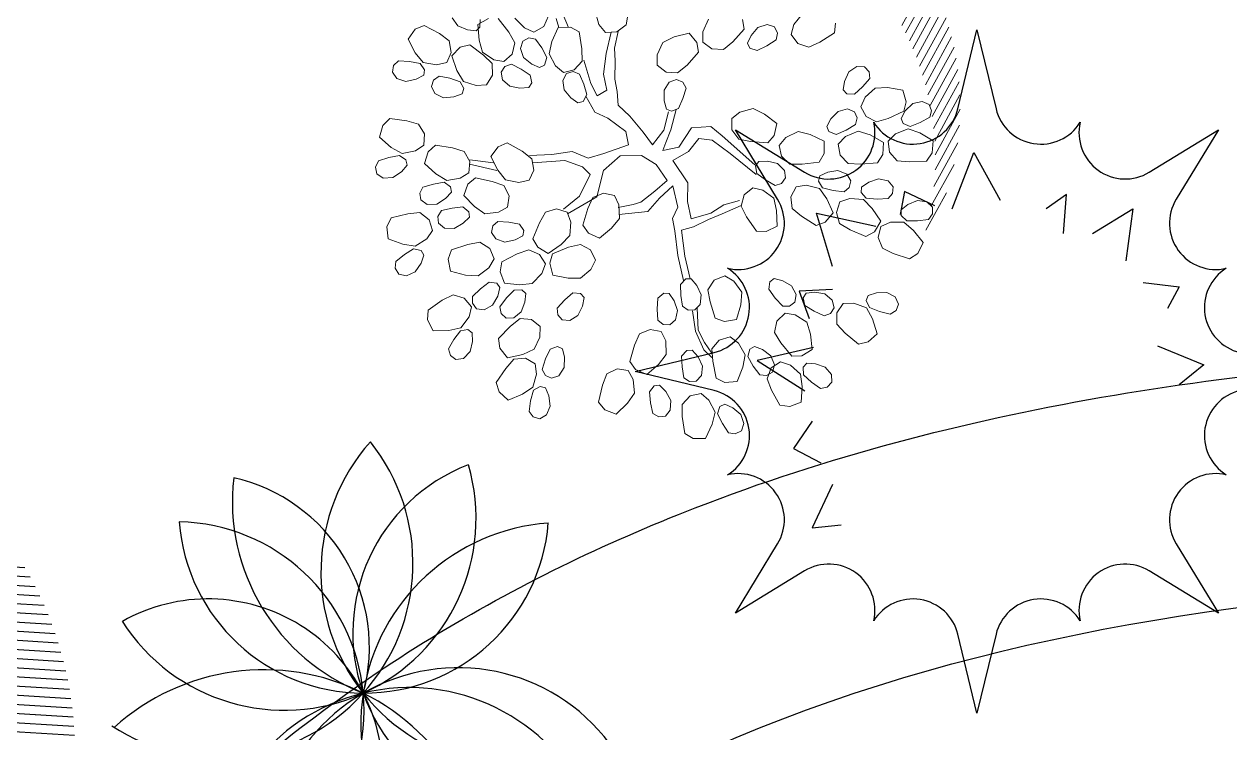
# Model space of a CAD drawing. Extents: x -809667 to 586099, y 3084146 to 3634412.
# Drawn here: x 381893.651 to 381896.818, y 3085675.904 to 3085677.766 of the extents above; entities that cross this region are included whole.
import ezdxf

# ---------------------------------------------------------------- set-up
doc = ezdxf.new("R2010")
doc.units = 0
doc.header["$LTSCALE"] = 0.5
doc.layers.get('0').update_dxf_attribs({"linetype": 'CONTINUOUS'})
for name, color, linetype in [('zy-1', 3, 'CONTINUOUS'), ('树', 3, 'CONTINUOUS'), ('树木', 94, 'CONTINUOUS'), ('灌木', 3, 'CONTINUOUS'), ('设计图层', 7, 'CONTINUOUS'), ('道路', 4, 'CONTINUOUS')]:
    doc.layers.add(name, color=color, linetype=linetype)
doc.layers.add('紫薇', color=6, linetype='CONTINUOUS', lineweight=20)

# ---------------------------------------------------------------- blocks, each defined once
blk = doc.blocks.new('A$C46A015EA')
at = {"layer": '树', "color": 0, "linetype": 'Continuous'}
for centre, radius, start, end in [((1.328, 4.096), 1.969, 227.5644, 31.3305), ((0.798, 3.475), 1.995, 251.8163, 53.749), ((3.771, 4.188), 2.005, 153.4396, 313.5861), ((4.101, 3.626), 1.85, 126.1691, 303.0486), ((2.09, 4.411), 1.899, 199.3601, 10.491), ((4.644, 2.796), 2.077, 109.3184, 262.8778), ((0.796, 2.582), 1.783, 359.791, 92.4715), ((2.814, 4.682), 2.119, 188.6399, 263.6226), ((0.762, 1.899), 1.939, 297.0245, 103.8489), ((1.257, 1.36), 1.796, 310.7789, 134.4149), ((3.957, 1.204), 1.944, 51.9802, 218.2571), ((3.546, 0.815), 2.009, 38.8778, 198.6816), ((2.13, 0.326), 2.294, 10.2667, 147.1518)]:
    blk.add_arc(centre, radius, start, end, dxfattribs=at)
blk = doc.blocks.new('紫薇')
at = {"color": 0}
for p, q in [((-76.8, 470.4), (-70.2, 482.3)), ((-70.2, 482.3), (-58.6, 485.6)), ((-58.6, 485.6), (-47.3, 481.3)), ((-47.3, 481.3), (-39.7, 463.3)), ((-21.4, 461), (-5.1, 483.2)), ((-5.1, 483.2), (16.1, 479.2)), ((16.1, 479.2), (29.3, 467.9)), ((-191, 425.6), (-183.9, 452.2)), ((-183.9, 452.2), (-162.6, 456.2)), ((-162.6, 456.2), (-146.2, 450.4)), ((-146.2, 450.4), (-136.4, 421.5)), ((-74.5, 453.4), (-76.8, 470.4)), ((-62.9, 439.1), (-74.5, 453.4)), ((-39.7, 463.3), (-34.4, 444.7)), ((-30.7, 440.8), (-21.4, 461)), ((29.3, 467.9), (28, 437.4)), ((97.2, 444.8), (101.2, 461.5)), ((101.2, 461.5), (111.7, 470.2)), ((111.7, 470.2), (123.7, 469.1)), ((123.7, 469.1), (132.7, 461)), ((132.7, 461), (133.3, 441.5)), ((-244.2, 427.9), (-234.5, 435.2)), ((-234.5, 435.2), (-222.4, 435.2)), ((-222.4, 435.2), (-208.9, 421.2)), ((-50.3, 430.2), (-62.9, 439.1)), ((-41, 432.8), (-50.3, 430.2)), ((-34.4, 444.7), (-41, 432.8)), ((-24.1, 417.5), (-30.7, 440.8)), ((28, 437.4), (24, 416.1)), ((102.9, 427.3), (97.2, 444.8)), ((133.3, 441.5), (131.5, 422.2)), ((133.5, 417.2), (149.5, 432.7)), ((149.5, 432.7), (172.7, 447.5)), ((172.7, 447.5), (191, 436.1)), ((191, 436.1), (199.3, 420.8)), ((-246, 414.4), (-244.2, 427.9)), ((-237.8, 399.4), (-246, 414.4)), ((-208.9, 421.2), (-197.2, 405.8)), ((-192.4, 403.4), (-191, 425.6)), ((-136.4, 421.5), (-132.4, 400.2)), ((-12.5, 403.2), (-24.1, 417.5)), ((24, 416.1), (7.4, 403.9)), ((34.5, 399.6), (45.2, 408)), ((45.2, 408), (57.2, 406.6)), ((57.2, 406.6), (65.9, 398.2)), ((111.4, 414.4), (102.9, 427.3)), ((121, 413.5), (111.4, 414.4)), ((131.5, 422.2), (121, 413.5)), ((131.3, 393.1), (133.5, 417.2)), ((199.3, 420.8), (187, 392.8)), ((-221.8, 390.3), (-237.8, 399.4)), ((-206.8, 386.5), (-221.8, 390.3)), ((-199.1, 392.3), (-206.8, 386.5)), ((-197.2, 405.8), (-199.1, 392.3)), ((-177.8, 384.1), (-192.4, 403.4)), ((-132.4, 400.2), (-143.5, 382.8)), ((-105.3, 369.5), (-91, 393)), ((-91, 393), (-69.5, 390.8)), ((-69.5, 390.8), (-55.3, 380.7)), ((-14.5, 381.6), (-3.3, 389.5)), ((7.4, 403.9), (-12.5, 403.2)), ((-3.3, 389.5), (8.6, 387.4)), ((8.6, 387.4), (16.8, 378.5)), ((30, 383.1), (34.5, 399.6)), ((65.9, 398.2), (66, 378.7)), ((136.9, 375.6), (131.3, 393.1)), ((187, 392.8), (175.6, 374.5)), ((254.3, 374.8), (264, 388.8)), ((264, 388.8), (276.9, 393.2)), ((276.9, 393.2), (287.8, 387.8)), ((287.8, 387.8), (293.2, 377)), ((-339.3, 358.8), (-320.9, 370.1)), ((-320.9, 370.1), (-303.5, 370.7)), ((-303.5, 370.7), (-283.9, 347.2)), ((-161.8, 375), (-177.8, 384.1)), ((-173.4, 354.8), (-167.8, 367.2)), ((-167.8, 367.2), (-156.5, 371.5)), ((-143.5, 382.8), (-161.8, 375)), ((-156.5, 371.5), (-144.9, 368.2)), ((-144.9, 368.2), (-135.8, 350.9)), ((-112.8, 348.5), (-105.3, 369.5)), ((-55.3, 380.7), (-54, 350.1)), ((-19.8, 365.4), (-14.5, 381.6)), ((-15.6, 347.5), (-19.8, 365.4)), ((16.8, 378.5), (15.9, 359.1)), ((35.2, 365.4), (30, 383.1)), ((43.3, 352.3), (35.2, 365.4)), ((66, 378.7), (63.7, 359.5)), ((65.5, 354.4), (81.9, 369.5)), ((81.9, 369.5), (105.5, 383.7)), ((105.5, 383.7), (123.5, 371.7)), ((123.5, 371.7), (131.4, 356.2)), ((155.7, 369), (136.9, 375.6)), ((175.6, 374.5), (155.7, 369)), ((253.2, 356.4), (254.3, 374.8)), ((293.2, 377), (286.7, 358.6)), ((-336.4, 331.4), (-339.3, 358.8)), ((-283.9, 347.2), (-272.6, 328.8)), ((-266.9, 338.9), (-246.8, 347)), ((-246.8, 347), (-229.6, 344.6)), ((-229.6, 344.6), (-214.3, 318.1)), ((-169.6, 338.1), (-173.4, 354.8)), ((-135.8, 350.9), (-128.9, 332.9)), ((-104.3, 325.9), (-112.8, 348.5)), ((-54, 350.1), (-56.2, 328.6)), ((-8.2, 333.9), (-15.6, 347.5)), ((15.9, 359.1), (12.5, 340)), ((52.9, 351.1), (43.3, 352.3)), ((63.7, 359.5), (52.9, 351.1)), ((62.6, 330.5), (65.5, 354.4)), ((131.4, 356.2), (118.3, 328.6)), ((256.5, 341.3), (253.2, 356.4)), ((286.7, 358.6), (278.1, 341.3)), ((278.1, 335.9), (298.6, 344.6)), ((298.6, 344.6), (325.6, 350)), ((325.6, 350), (338.6, 332.8)), ((-386.7, 314.3), (-380.4, 324.6)), ((-380.4, 324.6), (-369.1, 329)), ((-369.1, 329), (-351.4, 320.9)), ((-329.6, 310.2), (-336.4, 331.4)), ((-272.6, 328.8), (-276.6, 308.6)), ((-268.6, 311.4), (-266.9, 338.9)), ((-202, 308.6), (-198.5, 321.8)), ((-198.5, 321.8), (-188, 327.9)), ((-188, 327.9), (-176, 326.4)), ((-176, 326.4), (-164.3, 310.9)), ((-156.9, 324.8), (-169.6, 338.1)), ((-143.5, 317), (-156.9, 324.8)), ((-128.9, 332.9), (-134.5, 320.4)), ((-91.5, 312.7), (-104.3, 325.9)), ((-56.2, 328.6), (-71.7, 315)), ((1.3, 332.2), (-8.2, 333.9)), ((12.5, 340), (1.3, 332.2)), ((7.1, 320), (31.4, 332.9)), ((31.4, 332.9), (48.8, 320)), ((67.7, 312.8), (62.6, 330.5)), ((118.3, 328.6), (106.4, 310.5)), ((208.1, 318.7), (219.7, 331.2)), ((219.7, 331.2), (233.1, 333.7)), ((233.1, 333.7), (243, 326.8)), ((243, 326.8), (246.9, 315.4)), ((265.1, 337), (256.5, 341.3)), ((278.1, 341.3), (265.1, 337)), ((267.3, 314.3), (278.1, 335.9)), ((338.6, 332.8), (340.8, 315.5)), ((-383.6, 301), (-386.7, 314.3)), ((-370.5, 290.1), (-383.6, 301)), ((-351.4, 320.9), (-335, 310.7)), ((-335, 310.7), (-331.9, 297.4)), ((-309.1, 297.5), (-329.6, 310.2)), ((-276.6, 308.6), (-290.9, 294.7)), ((-265.6, 289.4), (-268.6, 311.4)), ((-214.3, 318.1), (-206.2, 298.1)), ((-195.6, 292.8), (-202, 308.6)), ((-164.3, 310.9), (-154.6, 294.1)), ((-148.4, 281.7), (-138, 307.2)), ((-134.5, 320.4), (-143.5, 317)), ((-138, 307.2), (-116.5, 308.5)), ((-116.5, 308.5), (-100.8, 300.8)), ((-100.8, 300.8), (-94.7, 270.8)), ((-71.7, 315), (-91.5, 312.7)), ((-68.5, 285.8), (-58.6, 299.7)), ((-58.6, 299.7), (-45.6, 303.9)), ((-45.6, 303.9), (-34.9, 298.4)), ((-14.3, 282.1), (-10.1, 305.9)), ((-10.1, 305.9), (7.1, 320)), ((55.8, 304.1), (41.2, 277.2)), ((48.8, 320), (55.8, 304.1)), ((57.6, 263.9), (81.7, 307.4)), ((86.3, 305.7), (67.7, 312.8)), ((72.1, 266.3), (89, 305)), ((106.4, 310.5), (86.3, 305.7)), ((204.4, 300.6), (208.1, 318.7)), ((205.5, 285.2), (204.4, 300.6)), ((246.9, 315.4), (237.9, 298.1)), ((266.3, 295.9), (267.3, 314.3)), ((340.8, 315.5), (319.2, 293.8)), ((-352.3, 287.3), (-370.5, 290.1)), ((-336.9, 289.2), (-352.3, 287.3)), ((-331.9, 297.4), (-336.9, 289.2)), ((-323.6, 274.2), (-315.6, 283.2)), ((-315.6, 283.2), (-303.8, 285.6)), ((-290.9, 294.7), (-309.1, 297.5)), ((-303.8, 285.6), (-287.7, 274.6)), ((-247.5, 273.4), (-265.6, 289.4)), ((-213.6, 278.8), (-230, 267.6)), ((-206.2, 298.1), (-213.6, 278.8)), ((-180.9, 281.8), (-195.6, 292.8)), ((-166.5, 276.1), (-180.9, 281.8)), ((-158.1, 280.9), (-166.5, 276.1)), ((-154.6, 294.1), (-158.1, 280.9)), ((-152.5, 259.8), (-148.4, 281.7)), ((-69.8, 267.4), (-68.5, 285.8)), ((-29.6, 287.6), (-36.2, 269.2)), ((-34.9, 298.4), (-29.6, 287.6)), ((-10.1, 264.1), (-14.3, 282.1)), ((213.5, 279.7), (205.5, 285.2)), ((226.9, 282.2), (213.5, 279.7)), ((226.1, 276.8), (247.7, 282.5)), ((237.9, 298.1), (226.9, 282.2)), ((247.7, 282.5), (275.2, 284.1)), ((281.4, 283), (266.3, 295.9)), ((275.2, 284.1), (285.6, 265.2)), ((301.9, 280.8), (281.4, 283)), ((319.2, 293.8), (301.9, 280.8)), ((-322.8, 260.5), (-323.6, 274.2)), ((-311.7, 247.5), (-322.8, 260.5)), ((-287.7, 274.6), (-273.2, 261.8)), ((-273.2, 261.8), (-272.4, 248.1)), ((-230, 267.6), (-247.5, 273.4)), ((-140.4, 238.8), (-152.5, 259.8)), ((-94.7, 270.8), (-93.4, 249.2)), ((-66.7, 252.3), (-69.8, 267.4)), ((-36.2, 269.2), (-45.1, 252)), ((8.1, 256), (-10.1, 264.1)), ((28.4, 259.8), (8.1, 256)), ((41.2, 277.2), (28.4, 259.8)), ((37.1, 253.9), (57.7, 262.3)), ((57.7, 262.3), (84.7, 267.5)), ((84.7, 267.5), (97.5, 250)), ((208.8, 238.9), (212.4, 256.9)), ((212.4, 256.9), (226.1, 276.8)), ((285.6, 265.2), (285.3, 247.7)), ((312.1, 244.3), (323.7, 258.6)), ((323.7, 258.6), (339.8, 264.3)), ((-294.2, 241.7), (-311.7, 247.5)), ((-278.8, 240.9), (-294.2, 241.7)), ((-272.4, 248.1), (-278.8, 240.9)), ((-125.7, 227.8), (-140.4, 238.8)), ((-93.4, 249.2), (-106.5, 233.3)), ((-93.4, 232.5), (-76.5, 236.6)), ((-76.5, 236.6), (-52.5, 217.6)), ((-58.1, 247.8), (-66.7, 252.3)), ((-45.1, 252), (-58.1, 247.8)), ((26, 232.4), (37.1, 253.9)), ((97.5, 250), (99.5, 232.7)), ((221.9, 223.9), (208.8, 238.9)), ((285.3, 247.7), (260.9, 229.4)), ((305.9, 230.1), (312.1, 244.3)), ((-234.4, 214.4), (-229.5, 227.1)), ((-229.6, 197.9), (-234.4, 214.4)), ((-229.5, 227.1), (-218.5, 232.1)), ((-218.5, 232.1), (-206.7, 229.5)), ((-206.7, 229.5), (-196.6, 212.8)), ((-161.3, 196.3), (-148.4, 220.6)), ((-148.4, 220.6), (-126.8, 219.8)), ((-126.8, 219.8), (-112, 210.5)), ((-106.5, 233.3), (-125.7, 227.8)), ((-109.1, 217.7), (-93.4, 232.5)), ((-100.6, 191.5), (-109.1, 217.7)), ((-52.5, 217.6), (-37.7, 202)), ((24.8, 214), (26, 232.4)), ((39.8, 200.9), (24.8, 214)), ((99.5, 232.7), (77.7, 211.3)), ((241.9, 218.9), (221.9, 223.9)), ((239.6, 197.9), (247.9, 214.3)), ((260.9, 229.4), (241.9, 218.9)), ((247.9, 214.3), (266.4, 229.8)), ((266.4, 229.8), (288.7, 229.6)), ((288.7, 229.6), (315.6, 223.8)), ((310.3, 221.6), (305.9, 230.1)), ((323.4, 217.5), (310.3, 221.6)), ((315.6, 223.8), (320.6, 202.8)), ((-416.7, 181.7), (-403.6, 198.9)), ((-403.6, 198.9), (-387.6, 205.8)), ((-387.6, 205.8), (-360.8, 190.9)), ((-216, 185.5), (-229.6, 197.9)), ((-196.6, 212.8), (-188.6, 195.2)), ((-188.6, 195.2), (-193.5, 182.4)), ((-167.5, 174.9), (-161.3, 196.3)), ((-112, 210.5), (-108.9, 180.1)), ((-37.7, 202), (-37.5, 181.3)), ((60.3, 198.5), (39.8, 200.9)), ((40.7, 143.1), (52.7, 198.7)), ((67.2, 201.1), (57.6, 162.4)), ((77.7, 211.3), (60.3, 198.5)), ((186.5, 183.7), (194.8, 200.1)), ((194.8, 200.1), (209.3, 209.1)), ((209.3, 209.1), (222.9, 207.9)), ((222.9, 207.9), (230.7, 198.7)), ((230.7, 198.7), (231.3, 186.6)), ((248.3, 180), (239.6, 197.9)), ((-404, 157.2), (-416.7, 181.7)), ((-360.8, 190.9), (-343.6, 177.9)), ((-343.6, 177.9), (-340, 157.6)), ((-202.3, 178.5), (-216, 185.5)), ((-193.5, 182.4), (-202.3, 178.5)), ((-157.6, 152.9), (-167.5, 174.9)), ((-108.9, 180.1), (-109.8, 158.5)), ((-89.7, 172.1), (-100.6, 191.5)), ((-67, 163.8), (-89.7, 172.1)), ((-37.5, 181.3), (-48.6, 164.8)), ((183.4, 168.5), (186.5, 183.7)), ((218.1, 172.4), (203.3, 159.9)), ((231.3, 186.6), (218.1, 172.4)), ((266.3, 169.8), (248.3, 180)), ((287.3, 174.9), (266.3, 169.8)), ((315.7, 186.1), (287.3, 174.9)), ((-390.1, 139.9), (-404, 157.2)), ((-340, 157.6), (-348.3, 139.4)), ((-144, 140.4), (-157.6, 152.9)), ((-109.8, 158.5), (-124.4, 144)), ((-48.6, 164.8), (-67, 163.8)), ((-36.7, 106.9), (-51.2, 164.9)), ((-41.5, 169.7), (-27, 135.9)), ((57.6, 162.4), (52.7, 126.2)), ((189.7, 161.1), (183.4, 168.5)), ((203.3, 159.9), (189.7, 161.1)), ((211.7, 140), (221.6, 151.8)), ((221.6, 151.8), (236.8, 162.3)), ((236.8, 162.3), (253.8, 163.3)), ((253.8, 163.3), (265.2, 155.7)), ((265.2, 155.7), (267.6, 143.9)), ((286.8, 146.4), (308.2, 157.6)), ((-366.3, 135.4), (-390.1, 139.9)), ((-348.3, 139.4), (-366.3, 135.4)), ((-350.4, 126.5), (-334, 132.4)), ((-334, 132.4), (-308.2, 116.1)), ((-124.4, 144), (-144, 140.4)), ((-108.8, 122.6), (-94.6, 139)), ((-94.6, 139), (-78.2, 144.7)), ((-78.2, 144.7), (-52.5, 128.2)), ((-27, 135.9), (4.4, 106.9)), ((21.3, 116.5), (40.7, 143.1)), ((213.6, 130.5), (211.7, 140)), ((225, 122.9), (213.6, 130.5)), ((262.4, 133), (244, 126.8)), ((267.6, 143.9), (262.4, 133)), ((275.1, 132.1), (286.8, 146.4)), ((279.8, 112.7), (275.1, 132.1)), ((-444.8, 98.9), (-442.6, 110.8)), ((-442.6, 110.8), (-433.7, 119)), ((-433.7, 119), (-414.3, 117.8)), ((-414.3, 117.8), (-395.3, 114.2)), ((-395.3, 114.2), (-387.5, 103)), ((-364.4, 110.1), (-350.4, 126.5)), ((-353.2, 84.9), (-364.4, 110.1)), ((-308.2, 116.1), (-291.7, 102.1)), ((-97.7, 97.4), (-108.8, 122.6)), ((-52.5, 128.2), (-36.1, 114.1)), ((-36.1, 114.1), (-33.9, 93.6)), ((4.4, 106.9), (21.3, 116.5)), ((52.7, 126.2), (33.4, 102.1)), ((144.6, 102.1), (161.5, 109.3)), ((161.5, 109.3), (178.4, 106.9)), ((191.6, 102), (206.7, 112.4)), ((206.7, 112.4), (230.4, 117.2)), ((244, 126.8), (225, 122.9)), ((230.4, 117.2), (249.9, 106.4)), ((295.2, 99), (279.8, 112.7)), ((-437.1, 87.7), (-444.8, 98.9)), ((-420.9, 82.2), (-437.1, 87.7)), ((-403, 86.2), (-420.9, 82.2)), ((-389.3, 93.5), (-403, 86.2)), ((-387.5, 103), (-389.3, 93.5)), ((-291.7, 102.1), (-289.3, 81.6)), ((-84.9, 79.2), (-97.7, 97.4)), ((-33.9, 93.6), (-43.3, 76)), ((4.4, 82.7), (-36.7, 106.9)), ((33.4, 102.1), (33.4, 73.1)), ((132.5, 92.4), (144.6, 102.1)), ((132.5, 82.7), (132.5, 92.4)), ((178.4, 106.9), (188.1, 97.2)), ((188.1, 97.2), (188.1, 85.1)), ((190.7, 82.1), (191.6, 102)), ((249.9, 106.4), (270.8, 88.4)), ((270.8, 88.4), (265.1, 67.5)), ((287.2, 87.6), (270.3, 87.6)), ((-496.5, 62.5), (-484, 74.7)), ((-484, 74.7), (-453.7, 70.5)), ((-453.7, 70.5), (-432.9, 64.6)), ((-432.9, 64.6), (-422.2, 46.9)), ((-340.2, 66.8), (-353.2, 84.9)), ((-316.8, 61), (-340.2, 66.8)), ((-289.3, 81.6), (-298.6, 64)), ((-87.5, 27.2), (-77.8, 77.9)), ((-61.5, 73.2), (-84.9, 79.2)), ((-65.7, 75.5), (-68.1, 48.9)), ((-43.3, 76), (-61.5, 73.2)), ((21.3, 46.5), (4.4, 82.7)), ((33.4, 73.1), (35.8, 27.2)), ((91.4, 48.9), (108.3, 68.2)), ((108.3, 68.2), (139.8, 75.5)), ((142.2, 73.1), (132.5, 82.7)), ((161.5, 73.1), (142.2, 73.1)), ((180.8, 75.5), (161.5, 73.1)), ((188.1, 85.1), (180.8, 75.5)), ((201.6, 64.6), (190.7, 82.1)), ((222.5, 58.9), (201.6, 64.6)), ((265.1, 67.5), (252.8, 55.2)), ((265.4, 70.7), (306.5, 75.5)), ((-502.4, 41.7), (-496.5, 62.5)), ((-422.2, 46.9), (-423.5, 27)), ((-397.8, 40.7), (-388.5, 48.4)), ((-388.5, 48.4), (-369.1, 46.1)), ((-369.1, 46.1), (-350.3, 41.4)), ((-298.6, 64), (-316.8, 61)), ((-291.5, 46.1), (-287.4, 57.4)), ((-285.7, 33.7), (-291.5, 46.1)), ((-287.4, 57.4), (-277.3, 64)), ((-277.3, 64), (-258.3, 59.7)), ((-258.3, 59.7), (-240.1, 53.1)), ((-240.1, 53.1), (-234.3, 40.7)), ((-68.1, 48.9), (-68.1, 34.4)), ((11.6, 10.3), (21.3, 46.5)), ((60, 24.8), (91.4, 48.9)), ((159.1, 61), (134.9, 56.2)), ((134.9, 56.2), (139.8, 36.8)), ((202.6, 61), (159.1, 61)), ((252.8, 55.2), (222.5, 58.9)), ((-481.8, 23.5), (-502.4, 41.7)), ((-462.5, 12.3), (-481.8, 23.5)), ((-423.5, 27), (-438.8, 16.8)), ((-400.7, 29), (-397.8, 40.7)), ((-393.6, 17.3), (-400.7, 29)), ((-350.3, 41.4), (-343.3, 29.7)), ((-343.3, 29.7), (-345.6, 20.4)), ((-270.7, 25.6), (-285.7, 33.7)), ((-252.3, 26.7), (-270.7, 25.6)), ((-237.6, 31.6), (-252.3, 26.7)), ((-234.3, 40.7), (-237.6, 31.6)), ((-70.5, 0.6), (-87.5, 27.2)), ((-68.1, 34.4), (-56, 5.4)), ((35.8, 27.2), (60, 24.8)), ((108.3, 24.8), (84.2, 10.3)), ((132.5, 19.9), (108.3, 24.8)), ((139.8, 36.8), (168.8, 34.4)), ((168.8, 34.4), (202.6, 19.9)), ((-504.4, -0.4), (-485.8, 5.5)), ((-485.8, 5.5), (-466.8, 9.1)), ((-466.8, 9.1), (-455.5, 1.4)), ((-438.8, 16.8), (-462.5, 12.3)), ((-455.5, 1.4), (-453.8, -8.1)), ((-377.8, 10.9), (-393.6, 17.3)), ((-359.6, 13.9), (-377.8, 10.9)), ((-350.9, 0.6), (-367.8, -9.1)), ((-345.6, 20.4), (-359.6, 13.9)), ((-314.7, 5.4), (-350.9, 0.6)), ((-338.8, -4.2), (-314.7, 0.6)), ((-278.4, 0.6), (-314.7, 5.4)), ((-314.7, 0.6), (-276, -9.1)), ((-278.4, -4.1), (-275.5, 7.6)), ((-275.5, 7.6), (-266.1, 15.2)), ((-266.1, 15.2), (-246.7, 12.7)), ((-246.7, 12.7), (-228, 8)), ((-228, 8), (-221, -3.8)), ((-222.8, 0.6), (-176.9, -1.8)), ((-56, -28.4), (-70.5, 0.6)), ((-56, 5.4), (-43.9, -21.1)), ((-11.6, -10.3), (11.6, 10.3)), ((84.2, 10.3), (50.3, -4.2)), ((154.3, 17.5), (132.5, 19.9)), ((185.7, 7.9), (154.3, 17.5)), ((207.4, 3), (185.7, 7.9)), ((202.6, 19.9), (236.4, 0.6)), ((234, -11.5), (207.4, 3)), ((234, -9.1), (238.9, 10.3)), ((238.9, 10.3), (255.8, 17.5)), ((255.8, 17.5), (279.9, 17.5)), ((-509.7, -11.2), (-504.4, -0.4)), ((-507.5, -23.1), (-509.7, -11.2)), ((-463.9, -19.9), (-479.2, -30.1)), ((-453.8, -8.1), (-463.9, -19.9)), ((-421.5, -40.4), (-416.8, -19.3)), ((-416.8, -19.3), (-405, -6.5)), ((-405, -6.5), (-374.5, -8.9)), ((-374.5, -8.9), (-353.4, -13.7)), ((-360.6, -11.5), (-338.8, -4.2)), ((-353.4, -13.7), (-341.8, -30.7)), ((-271.5, -15.9), (-278.4, -4.1)), ((-255.7, -22.4), (-271.5, -15.9)), ((-237.5, -19.5), (-255.7, -22.4)), ((-223.4, -13.2), (-237.5, -19.5)), ((-221, -3.8), (-223.4, -13.2)), ((-181.7, -13.9), (-222.8, -11.5)), ((-135.8, -21.1), (-181.7, -13.9)), ((-176.9, -1.8), (-133.4, -9.1)), ((-135.8, -42.9), (-135.8, -21.1)), ((-133.4, -9.1), (-111.6, -11.5)), ((-111.6, -11.5), (-94.7, -26)), ((-43.9, -21.1), (-11.6, -10.3)), ((50.3, -4.2), (23.7, -13.9)), ((23.7, -13.9), (43.1, -40.5)), ((241.3, -28.4), (234, -9.1)), ((-496.2, -30.8), (-507.5, -23.1)), ((-479.2, -30.1), (-496.2, -30.8)), ((-399.9, -57.5), (-421.5, -40.4)), ((-341.8, -30.7), (-341.9, -50.6)), ((-313, -48.7), (-302.7, -34.6)), ((-302.7, -34.6), (-272.1, -33.8)), ((-272.1, -33.8), (-250.7, -36.3)), ((-250.7, -36.3), (-237.3, -51.9)), ((-94.7, -26), (-56, -28.4)), ((-12.5, -40.5), (-58.4, -55)), ((-5.3, -71.9), (-12.5, -40.5)), ((9.2, -28.4), (6.8, -57.4)), ((21.3, -38), (9.2, -28.4)), ((40.7, -52.5), (21.3, -38)), ((43.1, -40.5), (72.1, -57.4)), ((260.6, -38), (241.3, -28.4)), ((-380, -67.5), (-399.9, -57.5)), ((-356.5, -61.7), (-380, -67.5)), ((-341.9, -50.6), (-356.5, -61.7)), ((-315.5, -70.1), (-313, -48.7)), ((-237.3, -51.9), (-235.2, -71.8)), ((-131, -71.9), (-135.8, -42.9)), ((-121.3, -42.9), (-121.3, -79.1)), ((-89.9, -45.3), (-121.3, -42.9)), ((-58.4, -55), (-89.9, -45.3)), ((6.8, -57.4), (33.4, -88.8)), ((72.1, -71.9), (40.7, -52.5)), ((71.7, -62.6), (77.9, -55.2)), ((72.9, -76.2), (71.7, -62.6)), ((77.9, -55.2), (93.4, -55.6)), ((93.4, -55.6), (111, -60.9)), ((111, -60.9), (122.4, -73.6)), ((141.1, -73), (157.2, -61.4)), ((157.2, -61.4), (174.8, -66.7)), ((-425.8, -93.7), (-421.1, -82.6)), ((-421.1, -82.6), (-402.9, -75.6)), ((-402.9, -75.6), (-384.1, -71)), ((-384.1, -71), (-372.4, -78)), ((-372.4, -78), (-370.1, -87.4)), ((-292.2, -84.8), (-315.5, -70.1)), ((-271.3, -92.6), (-292.2, -84.8)), ((-248.6, -84.4), (-271.3, -92.6)), ((-235.2, -71.8), (-248.6, -84.4)), ((-128.5, -98.4), (-131, -71.9)), ((-121.3, -79.1), (-114, -105.7)), ((11.6, -96), (-5.3, -71.9)), ((87.7, -88.7), (72.9, -76.2)), ((122.4, -73.6), (123.6, -87.2)), ((134.2, -92.5), (141.1, -73)), ((174.8, -66.7), (193.3, -82.2)), ((193.3, -82.2), (197, -104.2)), ((-490, -117.5), (-482.8, -101.7)), ((-482.8, -101.7), (-453, -94.6)), ((-453, -94.6), (-431.5, -92.7)), ((-431.5, -92.7), (-415.2, -105.3)), ((-422.9, -105.4), (-425.8, -93.7)), ((-411.2, -112.5), (-422.9, -105.4)), ((-415.2, -105.3), (-409.1, -124.3)), ((-379.5, -99.7), (-394.2, -110.8)), ((-370.1, -87.4), (-379.5, -99.7)), ((-123.7, -134.7), (-128.5, -98.4)), ((-114, -105.7), (-114, -134.7)), ((2, -117.8), (11.6, -96)), ((33.4, -88.8), (26.1, -122.6)), ((104.1, -99.2), (87.7, -88.7)), ((115.8, -96.5), (104.1, -99.2)), ((123.6, -87.2), (115.8, -96.5)), ((142.8, -112.3), (134.2, -92.5)), ((197, -104.2), (196, -131.7)), ((-488.1, -139.1), (-490, -117.5)), ((-409.1, -124.3), (-419.7, -139.3)), ((-394.2, -110.8), (-411.2, -112.5)), ((-29.4, -141.9), (2, -117.8)), ((26.1, -122.6), (4.4, -137.1)), ((158.8, -138.4), (142.8, -112.3)), ((-462.2, -148.6), (-488.1, -139.1)), ((-440.2, -152.1), (-462.2, -148.6)), ((-419.7, -139.3), (-440.2, -152.1)), ((-409.7, -163.1), (-405.2, -146.2)), ((-405.2, -146.2), (-377.1, -134.2)), ((-377.1, -134.2), (-356.2, -128.6)), ((-356.2, -128.6), (-338, -138.3)), ((-338, -138.3), (-328.8, -156)), ((-315.4, -155.5), (-298, -146.6)), ((-298, -146.6), (-279.9, -140)), ((-279.9, -140), (-267.5, -145.8)), ((-267.5, -145.8), (-264.2, -154.9)), ((-180.2, -164.4), (-174.5, -147.9)), ((-174.5, -147.9), (-145.5, -138.1)), ((-145.5, -138.1), (-124.3, -134.2)), ((-124.3, -134.2), (-106.8, -145.2)), ((-106.8, -145.2), (-99, -163.5)), ((-77.8, -175.7), (-29.4, -141.9)), ((4.4, -137.1), (-60.9, -178.1)), ((176.1, -140.3), (158.8, -138.4)), ((196, -131.7), (176.1, -140.3)), ((-474.7, -179.1), (-459.5, -166.8)), ((-459.5, -166.8), (-443.1, -156.6)), ((-443.1, -156.6), (-429.8, -159.8)), ((-424.7, -168), (-429.9, -182.6)), ((-429.8, -159.8), (-424.7, -168)), ((-404.1, -184), (-409.7, -163.1)), ((-328.8, -156), (-336.6, -172.6)), ((-318.9, -167.1), (-315.4, -155.5)), ((-314.8, -178.4), (-318.9, -167.1)), ((-272.2, -168.1), (-285.6, -180.7)), ((-264.2, -154.9), (-272.2, -168.1)), ((-176.3, -185.6), (-180.2, -164.4)), ((-99, -163.5), (-108.1, -179.5)), ((-19.3, -182.6), (-9.2, -163.5)), ((-9.2, -163.5), (10.3, -156.7)), ((10.3, -156.7), (29.5, -162)), ((29.5, -162), (36.3, -179.1)), ((151.1, -181.9), (158, -162.4)), ((158, -162.4), (174.1, -150.7)), ((174.1, -150.7), (191.7, -156)), ((191.7, -156), (210.2, -171.6)), ((-475.8, -191.1), (-474.7, -179.1)), ((-469.4, -201.4), (-475.8, -191.1)), ((-429.9, -182.6), (-440.4, -197.6)), ((-377, -189), (-404.1, -184)), ((-354.7, -188.6), (-377, -189)), ((-336.6, -172.6), (-354.7, -188.6)), ((-302.4, -184.2), (-314.8, -178.4)), ((-285.6, -180.7), (-302.4, -184.2)), ((-149.6, -192.7), (-176.3, -185.6)), ((-108.1, -179.5), (-127.4, -194.1)), ((-106, -202.5), (-92, -188.9)), ((-92, -188.9), (-76.6, -177.2)), ((-76.6, -177.2), (-63.1, -179.1)), ((-63.1, -179.1), (-57.2, -186.8)), ((-57.2, -186.8), (-61, -201.8)), ((-29.7, -211.3), (-19.3, -182.6)), ((36.3, -179.1), (35.7, -203.3)), ((159.7, -201.7), (151.1, -181.9)), ((-456.1, -204.5), (-469.4, -201.4)), ((-440.4, -197.6), (-456.1, -204.5)), ((-352.7, -221.1), (-339.8, -206.5)), ((-339.8, -206.5), (-325.3, -193.6)), ((-325.3, -193.6), (-311.7, -194.5)), ((-311.7, -194.5), (-305.3, -201.7)), ((-305.3, -201.7), (-307.9, -216.9)), ((-127.4, -194.1), (-149.6, -192.7)), ((-105.9, -214.5), (-106, -202.5)), ((-61, -201.8), (-70.2, -217.7)), ((-20.4, -226.1), (-29.7, -211.3)), ((35.7, -203.3), (20.8, -219.9)), ((175.7, -227.8), (159.7, -201.7)), ((-351.7, -233.1), (-352.7, -221.1)), ((-343.7, -242.2), (-351.7, -233.1)), ((-315.8, -233.6), (-330, -243)), ((-307.9, -216.9), (-315.8, -233.6)), ((-194.7, -252.4), (-171.8, -232.2)), ((-171.8, -232.2), (-153.8, -220.2)), ((-153.8, -220.2), (-133.4, -223.6)), ((-133.4, -223.6), (-119.1, -237.5)), ((-98.6, -224.2), (-105.9, -214.5)), ((-85.1, -226), (-98.6, -224.2)), ((-70.2, -217.7), (-85.1, -226)), ((-77.4, -238.3), (-59.6, -227.8)), ((-59.6, -227.8), (-39.8, -229.2)), ((-39.8, -229.2), (-29.7, -244.6)), ((-1.3, -236.2), (-20.4, -226.1)), ((20.8, -219.9), (-1.3, -236.2)), ((132.4, -239), (140.2, -227.8)), ((140.2, -227.8), (149.8, -226.1)), ((149.8, -226.1), (161.4, -236.3)), ((193, -229.7), (175.7, -227.8)), ((-417.9, -265.7), (-392.8, -248.4)), ((-392.8, -248.4), (-373.4, -238.8)), ((-373.4, -238.8), (-353.6, -244.6)), ((-353.6, -244.6), (-341.1, -260.1)), ((-330, -243), (-343.7, -242.2)), ((-193.6, -269.8), (-194.7, -252.4)), ((-121.3, -255.7), (-133.4, -276.7)), ((-119.1, -237.5), (-121.3, -255.7)), ((-83.6, -259.1), (-77.4, -238.3)), ((-29.7, -244.6), (-25.5, -268.4)), ((135.8, -258), (132.4, -239)), ((161.4, -236.3), (171.4, -251.7)), ((171.4, -251.7), (172, -268.8)), ((-419, -283.1), (-417.9, -265.7)), ((-345.5, -278), (-360.1, -297.3)), ((-341.1, -260.1), (-345.5, -278)), ((-181.7, -287.9), (-193.6, -269.8)), ((-133.4, -276.7), (-154.4, -284.1)), ((-88.1, -289.3), (-83.6, -259.1)), ((-25.5, -268.4), (-36.8, -287.6)), ((141.5, -276.6), (135.8, -258)), ((152.3, -282.1), (141.5, -276.6)), ((172, -268.8), (164.2, -280)), ((-409.4, -302.5), (-419, -283.1)), ((-360.1, -297.3), (-381.8, -302.1)), ((-218.9, -308.1), (-203, -293.5)), ((-203, -293.5), (-182.4, -293.6)), ((-182.4, -293.6), (-166, -304.9)), ((-154.4, -284.1), (-181.7, -287.9)), ((-151, -316.8), (-143.4, -298.8)), ((-143.4, -298.8), (-133.7, -282.1)), ((-133.7, -282.1), (-120.5, -278.5)), ((-120.5, -278.5), (-112.1, -283.4)), ((-112.1, -283.4), (-109.8, -298.7)), ((-109.8, -298.7), (-112, -316.9)), ((-76, -301.9), (-88.1, -289.3)), ((-36.8, -287.6), (-55.3, -308.1)), ((164.2, -280), (152.3, -282.1)), ((-381.8, -302.1), (-409.4, -302.5)), ((-382.4, -334.9), (-372.7, -318)), ((-372.7, -318), (-361.1, -302.6)), ((-361.1, -302.6), (-347.5, -300.7)), ((-347.5, -300.7), (-339.8, -306.5)), ((-339.8, -306.5), (-339.4, -322)), ((-238.2, -331.8), (-218.9, -308.1)), ((-166, -304.9), (-165.2, -323.3)), ((-146.2, -327.9), (-151, -316.8)), ((-112, -316.9), (-122.6, -330.4)), ((-55.3, -308.1), (-76, -301.9)), ((-41, -321), (-31.4, -319.9)), ((-31.4, -319.9), (-20.4, -330.7)), ((112.7, -328.7), (124.5, -311.7)), ((124.5, -311.7), (143.2, -304.7)), ((143.2, -304.7), (158.7, -314.5)), ((158.7, -314.5), (172.5, -334.4)), ((-379.1, -346.5), (-382.4, -334.9)), ((-343.8, -339.9), (-355.9, -351.9)), ((-339.4, -322), (-343.8, -339.9)), ((-234.3, -348.8), (-238.2, -331.8)), ((-165.2, -323.3), (-173.8, -345.9)), ((-135.8, -333.9), (-146.2, -327.9)), ((-122.6, -330.4), (-135.8, -333.9)), ((-112.3, -358.3), (-105.1, -337.9)), ((-105.1, -337.9), (-86.8, -328.4)), ((-86.8, -328.4), (-67, -330.8)), ((-67, -330.8), (-57.8, -346.8)), ((-49.5, -331.8), (-41, -321)), ((-47.1, -351), (-49.5, -331.8)), ((-20.4, -330.7), (-11.2, -346.6)), ((115.8, -350.1), (112.7, -328.7)), ((-369.5, -353.8), (-379.1, -346.5)), ((-355.9, -351.9), (-369.5, -353.8)), ((-281, -370), (-266.4, -354)), ((-266.4, -354), (-245.8, -352.3)), ((-245.8, -352.3), (-228.6, -362.3)), ((-219.7, -364.7), (-234.3, -348.8)), ((-228.6, -362.3), (-226.2, -380.5)), ((-193.4, -356.6), (-219.7, -364.7)), ((-173.8, -345.9), (-193.4, -356.6)), ((-180.1, -369.4), (-173.3, -351.3)), ((-173.3, -351.3), (-160.8, -345.7)), ((-160.8, -345.7), (-151.8, -349.1)), ((-151.8, -349.1), (-147, -363.8)), ((-118.4, -388.2), (-112.3, -358.3)), ((-57.8, -346.8), (-54.8, -370.8)), ((-42.4, -369.9), (-47.1, -351)), ((-11.5, -363.7), (-19.9, -374.5)), ((-11.2, -346.6), (-11.5, -363.7)), ((124.3, -379.4), (115.8, -350.1)), ((-298.2, -395.2), (-281, -370)), ((-226.2, -380.5), (-232.9, -403.8)), ((-184.7, -388.3), (-180.1, -369.4)), ((-146.3, -382.2), (-154.5, -397.2)), ((-147, -363.8), (-146.3, -382.2)), ((-54.8, -370.8), (-67.2, -389.3)), ((-31.9, -375.9), (-42.4, -369.9)), ((-19.9, -374.5), (-31.9, -375.9)), ((9.7, -383.3), (14, -370.3)), ((18.3, -400.6), (9.7, -383.3)), ((14, -370.3), (22.7, -366)), ((22.7, -366), (36.7, -372.6)), ((36.7, -372.6), (50.8, -384.5)), ((50.8, -384.5), (56.1, -400.7)), ((140.5, -385.9), (124.3, -379.4)), ((-292.9, -411.8), (-298.2, -395.2)), ((-232.9, -403.8), (-251.4, -416.1)), ((-231.9, -409.1), (-219.9, -402.4)), ((-219.9, -402.4), (-210.6, -405.1)), ((-210.6, -405.1), (-204.6, -419.3)), ((-178.3, -398.5), (-184.7, -388.3)), ((-167, -402.8), (-178.3, -398.5)), ((-154.5, -397.2), (-167, -402.8)), ((-107.1, -401.5), (-118.4, -388.2)), ((-86.7, -408.7), (-107.1, -401.5)), ((-67.2, -389.3), (-86.7, -408.7)), ((-48.1, -407), (-34, -391.9)), ((-34, -391.9), (-14.6, -387.6)), ((-14.6, -387.6), (-0.5, -399.5)), ((-0.5, -399.5), (10.2, -421.1)), ((29.1, -416.8), (18.3, -400.6)), ((56.1, -400.7), (51.8, -413.7)), ((-277, -426.4), (-292.9, -411.8)), ((-251.4, -416.1), (-277, -426.4)), ((-240.1, -447), (-237.1, -427.7)), ((-237.1, -427.7), (-231.9, -409.1)), ((-204.6, -419.3), (-202.3, -437.6)), ((-132.9, -443), (-125, -422.8)), ((-125, -422.8), (-106.5, -413.8)), ((-106.5, -413.8), (-86.8, -416.9)), ((-86.8, -416.9), (-78, -433.1)), ((-48.1, -428.6), (-48.1, -407)), ((10.2, -421.1), (4.8, -442.7)), ((41, -419), (29.1, -416.8)), ((51.8, -413.7), (41, -419)), ((-204, -490.6), (-257.4, -437.3)), ((-232.8, -456.6), (-240.1, -447)), ((-202.3, -437.6), (-209.3, -453.2)), ((-139.8, -472.8), (-132.9, -443)), ((-78, -433.1), (-75.8, -457.1)), ((-43.8, -458.8), (-48.1, -428.6)), ((4.8, -442.7), (-7.1, -467.6)), ((-221.2, -459.9), (-232.8, -456.6)), ((-209.3, -453.2), (-221.2, -459.9)), ((-159.1, -517.9), (-218.6, -458.4)), ((-75.8, -457.1), (-88.6, -475.3)), ((-72.9, -461.7), (-64.2, -451.2)), ((-71.1, -481), (-72.9, -461.7)), ((-64.2, -451.2), (-54.6, -450.3)), ((-54.6, -450.3), (-43.8, -461.4)), ((-28.7, -467.5), (-43.8, -458.8)), ((-43.8, -461.4), (-35.1, -477.6)), ((-7.1, -467.6), (-28.7, -467.5)), ((-124.5, -534.7), (-187, -472.3)), ((-94.9, -546.7), (-158.9, -482.7)), ((-128.9, -486.3), (-139.8, -472.8)), ((-68.3, -555.6), (-133.5, -490.4)), ((-108.7, -494.2), (-128.9, -486.3)), ((-88.6, -475.3), (-108.7, -494.2)), ((-66.9, -500), (-71.1, -481)), ((-35.1, -477.6), (-35.9, -494.7)), ((-43.8, -562.4), (-109.9, -496.4)), ((-21, -567.5), (-87.7, -500.8)), ((-56.6, -506.3), (-66.9, -500)), ((0.5, -571.4), (-66.8, -504.1)), ((-44.6, -505.2), (-56.6, -506.3)), ((20.9, -574.1), (-46.8, -506.4)), ((-35.9, -494.7), (-44.6, -505.2)), ((40.4, -576), (-27.7, -507.8)), ((59.1, -577), (-9.4, -508.5)), ((77.1, -577.3), (8.3, -508.5)), ((94.5, -577), (25.4, -507.9)), ((111.3, -576.2), (42, -506.8)), ((127.6, -574.8), (58.1, -505.2)), ((143.5, -572.9), (73.7, -503.1)), ((158.8, -570.6), (88.8, -500.6)), ((173.8, -567.9), (103.6, -497.7))]:
    blk.add_line(p, q, dxfattribs=at)
blk = doc.blocks.new('红枫')
at = {"color": 0}
blk.add_lwpolyline([(1297.3, -1370.6), (924.1, -1143, 0.665495), (551.9, -1412.2, 0.665495), (98.4, -1485), (-4.3, -1909.9), (-107.2, -1485, 0.665495), (-560.7, -1412.2, 0.665495), (-932.9, -1143), (-1306, -1370.8), (-1078.3, -997.6, 0.665495), (-1347.5, -625.5, 0.665495), (-1420.3, -172), (-1845.2, -69.3), (-1420.3, 33.6, 0.665495), (-1347.6, 487.2, 0.665495), (-1078.4, 859.3), (-1306.1, 1232.5), (-933, 1004.7, 0.665495), (-560.8, 1274, 0.665495), (-107.3, 1346.8), (-4.4, 1771.7), (98.3, 1346.8, 0.665495), (551.8, 1274, 0.665495), (924, 1004.8), (1297.2, 1232.5), (1069.4, 859.4, 0.665495), (1338.6, 487.3, 0.665495), (1411.4, 33.8), (1836.3, -69.1), (1411.5, -171.9, 0.665495), (1338.7, -625.4, 0.665495), (1069.5, -997.6)], format="xyb", close=True, dxfattribs=at)
blk.add_lwpolyline([(1297.3, -1370.6), (924.1, -1143, 0.665495), (551.9, -1412.2, 0.665495), (98.4, -1485), (-4.3, -1909.9), (-107.2, -1485, 0.665495), (-560.7, -1412.2, 0.665495), (-932.9, -1143), (-1306, -1370.8), (-1078.3, -997.6, 0.665495), (-1347.5, -625.5, 0.665495), (-1420.3, -172), (-1845.2, -69.3), (-1420.3, 33.6, 0.665495), (-1347.6, 487.2, 0.665495), (-1078.4, 859.3), (-1306.1, 1232.5), (-933, 1004.7, 0.665495), (-560.8, 1274, 0.665495), (-107.3, 1346.8), (-4.4, 1771.7), (98.3, 1346.8, 0.665495), (551.8, 1274, 0.665495), (924, 1004.8), (1297.2, 1232.5), (1069.4, 859.4, 0.665495), (1338.6, 487.3, 0.665495), (1411.4, 33.8), (1836.3, -69.1), (1411.5, -171.9, 0.665495), (1338.7, -625.4, 0.665495), (1069.5, -997.6)], format="xyb", close=True, dxfattribs=at)
for points in [[(-137.2, 807.8), (-20.4, 1111.2), (119.8, 854.5)], [(-230.6, 823.4), (-394.1, 901.2), (-417.4, 776.7)], [(462.3, 675.6), (477.9, 885.6), (368.9, 807.8)], [(-783.4, 496.6), (-869, 784.5), (-549.8, 714.5)], [(618.1, 675.6), (836.1, 807.8), (797.1, 527.8)], [(890.6, 411.1), (1085.2, 387.7), (1022.9, 271)], [(-783.4, 372.2), (-962.4, 364.4), (-907.9, 216.6)], [(968.4, 68.8), (1217.6, -32.4), (1085.2, -141.3)], [(-884.6, 61), (-1188.2, -9), (-931.3, -172.4)], [(-892.4, -335.8), (-993.6, -483.6), (-845.7, -561.4)], [(-783.4, -678.1), (-892.4, -911.5), (-736.7, -895.9)]]:
    blk.add_lwpolyline(points, dxfattribs=at)
blk = doc.blocks.new('03')
at = {"layer": '树木', "color": 0}
for p, q in [((-0.0755, 1.5083), (-0.218, 1.2206)), ((-0.04, 1.5125), (-0.1823, 1.2252)), ((-0.005, 1.5155), (-0.1471, 1.2286)), ((0.0295, 1.5175), (-0.1124, 1.231)), ((0.0634, 1.5185), (-0.0783, 1.2324)), ((0.0969, 1.5186), (-0.0446, 1.2328)), ((0.13, 1.5177), (-0.0114, 1.2322)), ((0.1626, 1.5159), (0.0214, 1.2308)), ((0.1948, 1.5133), (0.0537, 1.2285)), ((0.2265, 1.5099), (0.0857, 1.2254)), ((0.2579, 1.5056), (0.1172, 1.2214)), ((0.2889, 1.5006), (0.1483, 1.2167)), ((0.3195, 1.4948), (0.1791, 1.2112)), ((0.3498, 1.4883), (0.2095, 1.205)), ((0.3796, 1.481), (0.2395, 1.198)), ((0.4092, 1.4731), (0.2691, 1.1903)), ((0.4383, 1.4644), (0.2984, 1.1819)), ((0.4672, 1.455), (0.3274, 1.1727)), ((0.4957, 1.4449), (0.356, 1.1629))]:
    blk.add_line(p, q, dxfattribs=at)

msp = doc.modelspace()

# ---------------------------------------------------------------- linework, layer by layer
at = {"layer": 'zy-1', "color": 4, "linetype": 'ByBlock'}
for points, knots in [([(381902.2986, 3085677.0858), (381902.0611, 3085677.2539), (381901.8212, 3085677.4238), (381901.0918, 3085677.9243), (381900.5927, 3085678.2463), (381899.7288, 3085678.6924), (381899.3772, 3085678.8465), (381898.6485, 3085679.0833), (381898.2786, 3085679.1641), (381896.9626, 3085679.33), (381896.0058, 3085679.2327), (381894.1077, 3085678.7554), (381893.164, 3085678.3756), (381891.3017, 3085677.4573), (381890.3831, 3085676.9182), (381888.7313, 3085675.8796), (381887.9949, 3085675.3874), (381887.2749, 3085674.9225)], [0, 0, 0, 0, 0.838582, 0.838582, 2.515746, 2.515746, 3.607863, 3.607863, 4.699979, 4.699979, 7.466248, 7.466248, 10.232516, 10.232516, 12.998785, 12.998785, 15.338185, 15.338185, 15.338185, 15.338185]), ([(381901.9519, 3085676.5961), (381900.9407, 3085677.312), (381897.1719, 3085679.9804), (381891.9685, 3085677.3067), (381888.3273, 3085674.8894), (381887.744, 3085674.5112)], [0, 0, 0, 0, 3.569995, 13.305729, 15.183835, 15.183835, 15.183835, 15.183835])]:
    msp.add_open_spline(points, degree=3, knots=knots, dxfattribs=at)
at = {"layer": '道路', "linetype": 'Continuous'}
for points, knots in [([(381886.8832, 3085672.1498), (381888.8214, 3085671.908), (381892.2035, 3085671.4859), (381895.2928, 3085677.8509), (381904.0475, 3085674.4451), (381906.5001, 3085679.3676), (381907.3935, 3085681.7452)], [0, 0, 0, 0, 5.241038, 9.145639, 17.995635, 24.640422, 24.640422, 24.640422, 24.640422]), ([(381886.9575, 3085672.7452), (381887.257, 3085672.7078), (381887.5538, 3085672.6708), (381888.4292, 3085672.5738), (381888.9928, 3085672.5284), (381889.9128, 3085672.5367), (381890.2862, 3085672.5695), (381890.97, 3085672.7134), (381891.2785, 3085672.8247), (381891.7169, 3085673.079), (381891.8677, 3085673.1913), (381892.1753, 3085673.4696), (381892.3288, 3085673.6326), (381892.7864, 3085674.1628), (381893.0908, 3085674.5749), (381893.6332, 3085675.2205), (381893.8497, 3085675.4597), (381894.2848, 3085675.8546), (381894.4978, 3085676.0174), (381894.9431, 3085676.2899), (381895.1755, 3085676.4025), (381896.105, 3085676.7635), (381896.8432, 3085676.8661), (381898.3329, 3085676.9328), (381899.0878, 3085676.8959), (381900.5501, 3085676.8307), (381901.2577, 3085676.8026), (381902.2745, 3085676.8645), (381902.6283, 3085676.9111), (381903.3117, 3085677.0792), (381903.6266, 3085677.2109), (381904.2203, 3085677.578), (381904.4959, 3085677.8112), (381905.2526, 3085678.6278), (381905.6881, 3085679.3382), (381906.2946, 3085680.6064), (381906.4966, 3085681.0878), (381906.6913, 3085681.5887)], [0, 0, 0, 0, 0.809904, 0.809904, 2.429711, 2.429711, 3.66837, 3.66837, 4.926642, 4.926642, 5.673722, 5.673722, 6.420801, 6.420801, 7.887995, 7.887995, 8.767827, 8.767827, 9.468061, 9.468061, 10.168296, 10.168296, 12.19742, 12.19742, 14.226544, 14.226544, 16.255668, 16.255668, 17.461197, 17.461197, 18.836307, 18.836307, 20.211417, 20.211417, 22.844117, 22.844117, 24.28999, 24.28999, 24.28999, 24.28999])]:
    msp.add_open_spline(points, degree=3, knots=knots, dxfattribs=at)

# ---------------------------------------------------------------- block references
at = {"layer": '树木', "color": 8, "xscale": 0.8, "yscale": 0.8, "zscale": 0.8, "rotation": 292.8030004997092}
msp.add_blockref('03', (381892.5636, 3085675.8141), dxfattribs=at)
at = {"layer": '灌木', "color": 8, "xscale": 0.2560000000000001, "yscale": 0.2560000000000001, "zscale": 0.2560000000000001, "rotation": 344.8935626644683}
msp.add_blockref('A$C46A015EA', (381893.7323, 3085675.5436), dxfattribs=at)
at = {"layer": '紫薇', "color": 8, "xscale": 0.00148055020779717, "yscale": 0.00148055020779717, "zscale": 0.00148055020779717, "rotation": 106.2585742029955}
msp.add_blockref('紫薇', (381895.2917, 3085677.409), dxfattribs=at)
at = {"layer": '设计图层', "color": 8, "linetype": 'Continuous', "xscale": 0.000487636998295784, "yscale": 0.000487636998295784, "zscale": 0.04876370063039211}
msp.add_blockref('红枫', (381896.156, 3085676.8868), dxfattribs=at)

doc.saveas('drawing.dxf')
